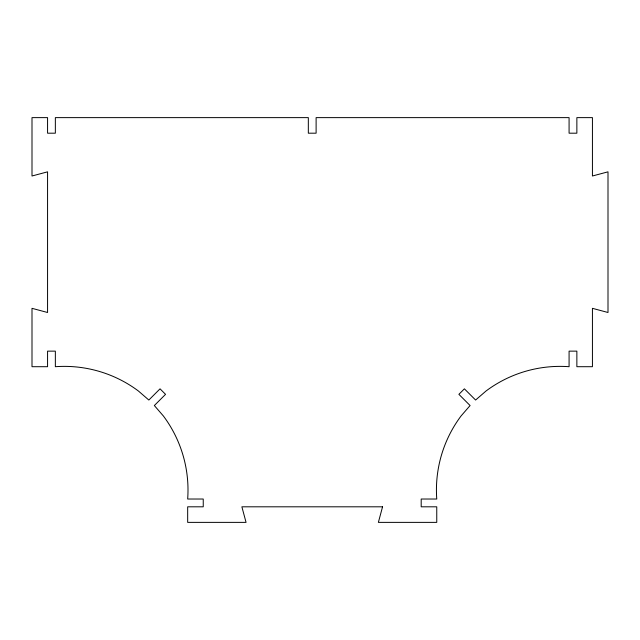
<?xml version="1.0" encoding="UTF-8"?>
<svg xmlns="http://www.w3.org/2000/svg" width="640" height="640" viewBox="0 0 640 640"><rect width="100%" height="100%" fill="white"/><g stroke="black" fill="none" stroke-linecap="round" stroke-linejoin="round"><path stroke-width="0.96" d="M382.552 506.808L378.376 522.376L436.76 522.376L436.76 506.808L421.192 506.808L421.192 499.024L436.76 499.024A123.656 123.656 0 0 1 461.072 415.952L470.096 405.544L458.888 394.336L464.392 388.832L475.6 400.04L486.008 391.024A123.656 123.656 0 0 1 569.08 366.704L569.08 351.136L576.864 351.136L576.864 366.704L592.432 366.704L592.432 308.328L608 312.496L608 171.832L592.432 176L592.432 117.624L576.864 117.624L576.864 133.192L569.08 133.192L569.08 117.624L316.112 117.624L316.112 133.192L308.328 133.192L308.328 117.624L55.352 117.624L55.352 133.192L47.568 133.192L47.568 117.624L32 117.624L32 176L47.568 171.832L47.568 312.496L32 308.328L32 366.704L47.568 366.704L47.568 351.136L55.352 351.136L55.352 366.704A123.656 123.656 0 0 1 138.432 391.024L148.84 400.04L160.04 388.832L165.544 394.336L154.344 405.544L163.36 415.952A123.656 123.656 0 0 1 187.672 499.024L203.24 499.024L203.24 506.808L187.672 506.808L187.672 522.376L246.056 522.376L241.88 506.808L382.552 506.808"/></g></svg>
